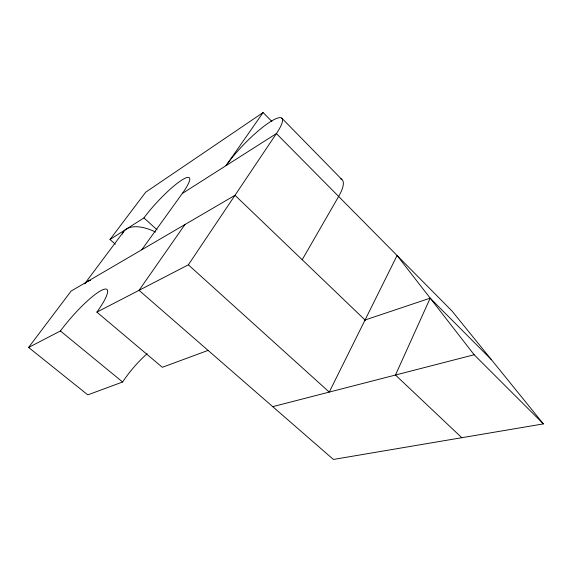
<?xml version="1.0" encoding="UTF-8"?>
<svg xmlns="http://www.w3.org/2000/svg" width="572" height="572" viewBox="0 0 572 572"><rect width="100%" height="100%" fill="white"/><g stroke="black" fill="none" stroke-linecap="round" stroke-linejoin="round"><path stroke-width="0.86" d="M491.498 359.788L430.187 298.148L395.474 375.032L461.804 437.709M302.195 259.738L338.645 196.468A43.415 12.534 -45.5 0 0 340.676 178.814M208.072 350.393L162.341 367.303L96.882 312.126L188.36 264.815L276.405 133.576A44.788 9.059 -45.8 0 0 270.241 121.829A44.788 9.059 -45.8 0 0 226.054 165.63L263.091 112.548L271.836 121.414M184.942 224.546L139.039 290.319L333.404 459.452L543.4 423.895L452.03 311.032L276.405 133.576L182.304 193.479L141.777 249.764M123.845 231.388L84.635 283.848A38.26 17.403 33.9 0 1 90.648 280.344M147.147 353.703A42.521 11.504 -49.6 0 0 122.622 381.996L87.802 394.873L28.6 347.447L71.135 291.048L234.999 195.295L365.329 320.277M115.358 244.23L110.003 239.504L145.66 192.221L263.091 112.548M110.003 239.504L143.929 217.911A39.046 6.907 -47 0 1 181.796 180.073A39.046 6.907 -47 0 1 182.304 193.479M28.6 347.447L60.432 330.981A43.829 8.287 -48.7 0 1 101.38 290.39A43.829 8.287 -48.7 0 1 96.882 312.126M364.521 320.177L430.187 298.148M272.73 406.649L474.152 354.762L543.4 423.895M60.432 330.981L122.622 381.996M188.36 264.815L329.25 392.092L397.075 255.505L474.152 354.762M143.929 217.911L157.057 229.815M281.753 118.118L341.877 179.501M122.387 234.048A36.579 18.697 34.6 0 1 155.563 232.06"/></g></svg>
